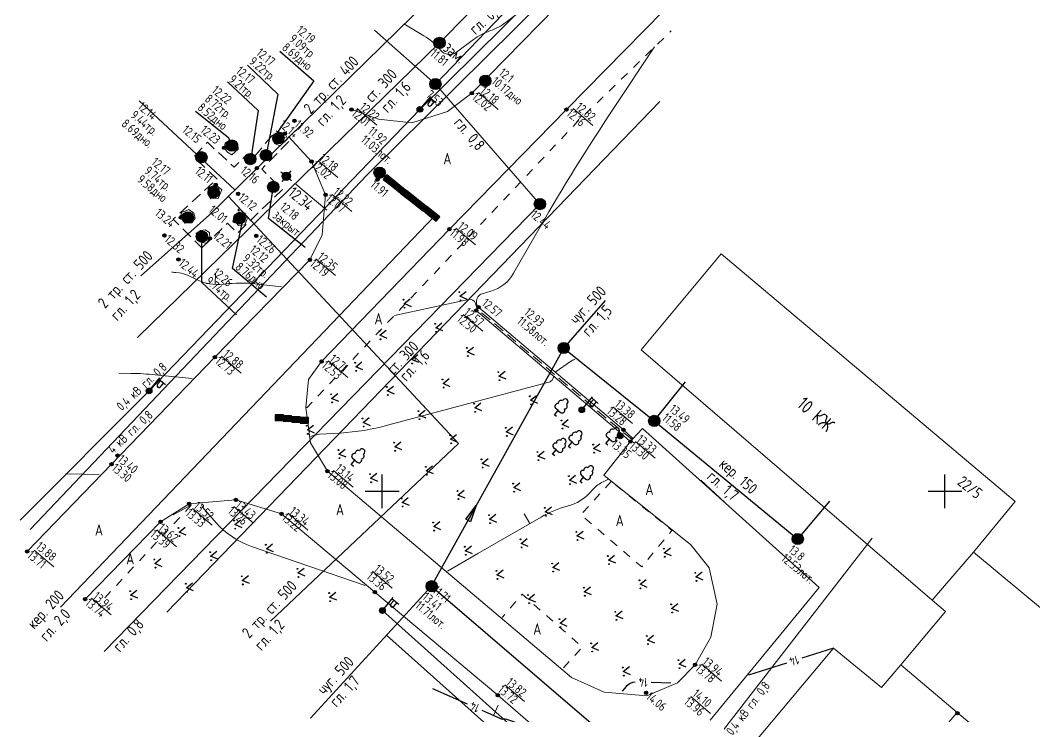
# Model space of a CAD drawing. Header units: metres. Extents: x -2 to 4153, y 0 to 2058.
# Drawn here: x 2609.9 to 2700, y 1936.2 to 1998.2 of the extents above; entities that cross this region are included whole.
import ezdxf
from ezdxf.enums import TextEntityAlignment as Align

# ---------------------------------------------------------------- set-up
doc = ezdxf.new("R2010")
doc.units = ezdxf.units.M
doc.linetypes.add('g5_01_5x1_5', pattern=[1.5, 0.75, -0.75])
doc.linetypes.add('g5_02x1', pattern=[1.5, 1, -0.5])
for name, color, linetype, transparency in [('01_Геодезические пункты', 7, 'Continuous', 0.65), ('02_Сетка', 7, 'Continuous', 0.65), ('03_Здания и строения', 7, 'Continuous', 0.65), ('06_Инженерно-технические сооружения', 7, 'Continuous', 0.65), ('07_Объекты электропередачи', 7, 'Continuous', 0.65), ('10_Границы покрытий и угодий', 7, 'Continuous', 0.65), ('11_Гидрография', 7, 'Continuous', 0.65), ('13_Растительность', 7, 'Continuous', 0.65), ('19_Горизонтали', 7, 'Continuous', 0.65), ('30_Канализация', 7, 'Continuous', 0.65), ('31_Водопровод', 7, 'Continuous', 0.65), ('32_Теплосеть', 7, 'Continuous', 0.65), ('35_Телефон', 7, 'Continuous', 0.65), ('37_Кабель низкого напряжения', 7, 'Continuous', 0.65), ('38_Кабели высокого напряжения', 7, 'Continuous', 0.65), ('44_Крышки колодцев', 7, 'Continuous', 0.65), ('61_Отметки высоты поверхности', 7, 'Continuous', 0.65)]:
    doc.layers.add(name, color=color, linetype=linetype, transparency=transparency)
doc.styles.add('LIKE11', font='GOST_0.TTF')
doc.styles.add('LIKE14', font='GOST_0.TTF')
doc.styles.add('LIKE17', font='GOST_0.TTF')
doc.styles.add('LIKE32', font='GOST_0.TTF')
doc.styles.add('LIKE36', font='GOST_0.TTF')
doc.styles.add('Line_GUGK', font='GOST_0.TTF')
doc.styles.add('pragmai.shx', font='GOST_0.TTF')
doc.linetypes.add('g5_119_1', pattern='A,4,-1,[31,GUGK_2005.shx,S=0.1,R=0,X=0,Y=0],0.35,[31,GUGK_2005.shx,S=0.08,R=0,X=0,Y=0],3.3,[31,GUGK_2005.shx,S=0.08,R=180,X=0,Y=0],0.35,[31,GUGK_2005.shx,S=0.1,R=180,X=0,Y=0],-1', length=10)
doc.linetypes.add('g5_119_3', pattern='A,4,-1,[31,GUGK_2005.shx,S=0.1,R=0,X=0,Y=0],4,[31,GUGK_2005.shx,S=0.1,R=180,X=0,Y=0],-1', length=10)
doc.linetypes.add('g5_122_k', pattern='A,1,-1,1.5,-0.4,["К",Line_GUGK,S=1,R=0,X=0,Y=-0.5],-1.5,1.5,-1,4,-1,4,-1,3', length=20.9)
doc.linetypes.add('g5_122_kl', pattern='A,1,-1,1.5,-0.4,["Кл",Line_GUGK,S=1,R=0,X=0,Y=-0.5],-2.4,1.5,-1,4,-1,4,-1,3', length=21.8)
doc.linetypes.add('g5_122_t', pattern='A,1,-1,1.5,-0.4,["Т",Line_GUGK,S=1,R=0,X=0,Y=-0.5],-1.5,1.5,-1,4,-1,4,-1,3', length=20.9)
doc.linetypes.add('g5_122_v', pattern='A,1,-1,1.5,-0.4,["В",Line_GUGK,S=1,R=0,X=0,Y=-0.5],-1.5,1.5,-1,4,-1,4,-1,3', length=20.9)
doc.linetypes.add('g5_133_t', pattern='A,2,[27,GUGK_2005.shx,S=0.4,R=0,X=0,Y=0],2,-1,2,[27,GUGK_2005.shx,S=0.4,R=0,X=0,Y=0],2,-1,2,[27,GUGK_2005.shx,S=0.4,R=0,X=0,Y=0],2,-0.1,["V",Line_GUGK,S=1,R=0,X=0,Y=-0.5],-1', length=15.1)
doc.linetypes.add('g5_386_1', pattern='A,0,-0.75,[39,GUGK_2005.shx,S=0.5,R=0,X=0.55,Y=0],-0.75', length=1.5)

# ---------------------------------------------------------------- blocks, each defined once
blk = doc.blocks.new('g5_416')
at = {"color": 0}
blk.add_lwpolyline([(0.362, 0.6), (0, 0), (-0.362, 0.6)], dxfattribs=at)
for centre in [(-0.362, 0), (0.362, 0)]:
    blk.add_circle(centre, 0.0375, dxfattribs=at)
blk = doc.blocks.new('g5_005_1')
h = blk.add_hatch(color=255)
edge = h.paths.add_edge_path()
edge.add_arc((0, 0), 0.338, 0, 360)
edge = h.paths.add_edge_path(flags=16)
edge.add_arc((0, 0), 0.1, 0, 360)
at = {"color": 0}
for p, q in [((-0.625, 0), (-0.375, 0)), ((0, 0.625), (0, 0.375)), ((0.375, 0), (0.625, 0)), ((0, -0.375), (0, -0.625))]:
    blk.add_line(p, q, dxfattribs=at)
for radius in [0.375, 0.0625]:
    blk.add_circle((0, 0), radius, dxfattribs=at)
blk = doc.blocks.new('g5_330')
blk.add_hatch(color=0).paths.add_polyline_path([(0.15, 0, 1), (-0.15, 0, 1)])
at = {"color": 0}
blk.add_circle((0, 0), 0.15, dxfattribs=at)
blk = doc.blocks.new('g5_110_1c')
h = blk.add_hatch(color=255)
edge = h.paths.add_edge_path()
edge.add_arc((0, 0), 0.212, 0, 360)
edge = h.paths.add_edge_path(flags=16)
edge.add_arc((0, 0), 0.0975, 0, 360)
h = blk.add_hatch(color=0)
edge = h.paths.add_edge_path()
edge.add_arc((0, 0), 0.06, 0, 360)
at = {"color": 0}
for p, q in [((0, 0.25), (0, 1.5)), ((0, 1.375), (0.75, 1.375))]:
    blk.add_line(p, q, dxfattribs=at)
blk.add_lwpolyline([(0.2, 1.375), (0.2, 0.932, 1.040016), (0.55, 0.932), (0.55, 1.375)], format="xyb", dxfattribs=at)
for radius in [0.25, 0.06]:
    blk.add_circle((0, 0), radius, dxfattribs=at)
blk = doc.blocks.new('g5_118')
h = blk.add_hatch(color=255)
edge = h.paths.add_edge_path()
edge.add_arc((0, 0), 0.463, 0, 360)
at = {"color": 0}
blk.add_circle((0, 0), 0.5, dxfattribs=at)
blk = doc.blocks.new('g5_117sv')
h = blk.add_hatch(color=255)
h.paths.add_polyline_path([(-0.038, 0.461, 0.390634), (-0.463, 0, 0.11106), (-0.418, -0.198), (-0.038, 0.022)])
h.paths.add_polyline_path([(0.037, 0.022), (0.418, -0.198, 0.11106), (0.463, 0, 0.390634), (0.037, 0.461)])
h.paths.add_polyline_path([(-0.38, -0.263, 0.524447), (0.38, -0.263), (0, -0.043)])
at = {"color": 0}
for points in [[(0, 0.5), (0, 0)], [(0, 0), (-0.433, -0.25)], [(0.433, -0.25), (0, 0)]]:
    blk.add_lwpolyline(points, dxfattribs=at)
blk.add_circle((0, 0), 0.5, dxfattribs=at)
blk = doc.blocks.new('g5_117kl')
h = blk.add_hatch(color=255)
h.paths.add_polyline_path([(0.418, 0.198, 0.633652), (-0.418, 0.198)])
h.paths.add_polyline_path([(-0.446, 0.122, 0.067116), (-0.463, 0, 0.067116), (-0.446, -0.122), (0.446, -0.122, 0.067116), (0.463, 0, 0.067116), (0.446, 0.122)])
h.paths.add_polyline_path([(-0.418, -0.198, 0.633652), (0.418, -0.198)])
at = {"color": 0}
for p, q in [((-0.474, 0.16), (0.474, 0.16)), ((-0.474, -0.16), (0.474, -0.16))]:
    blk.add_line(p, q, dxfattribs=at)
blk.add_circle((0, 0), 0.5, dxfattribs=at)
blk = doc.blocks.new('g5_128a')
h = blk.add_hatch(color=255)
h.paths.add_polyline_path([(-0.1625, 0.2125), (-0.3375, 0.2125), (-0.3375, -0.2125), (-0.1625, -0.2125)])
h.paths.add_polyline_path([(0.0875, 0.2125), (-0.0875, 0.2125), (-0.0875, -0.2125), (0.0875, -0.2125)])
h.paths.add_polyline_path([(0.3375, 0.2125), (0.1625, 0.2125), (0.1625, -0.2125), (0.3375, -0.2125)])
at = {"color": 0}
blk.add_lwpolyline([(-0.375, -0.25), (0.375, -0.25), (0.375, 0.25), (-0.375, 0.25)], close=True, dxfattribs=at)
for points in [[(-0.125, -0.25), (-0.125, 0.25)], [(0.125, -0.25), (0.125, 0.25)]]:
    blk.add_lwpolyline(points, dxfattribs=at)
blk = doc.blocks.new('g5_117t')
h = blk.add_hatch(color=255)
h.paths.add_polyline_path([(-0.038, -0.038), (-0.461, -0.038, 0.367426), (-0.038, -0.461)])
h.paths.add_polyline_path([(0.037, -0.461, 0.367426), (0.461, -0.038), (0.037, -0.038)])
h.paths.add_polyline_path([(0.461, 0.037, 0.921954), (-0.461, 0.037)])
at = {"color": 0}
for points in [[(-0.5, 0), (0.5, 0)], [(0, -0.5), (0, 0)]]:
    blk.add_lwpolyline(points, dxfattribs=at)
blk.add_circle((0, 0), 0.5, dxfattribs=at)
blk = doc.blocks.new('g5_117kb')
h = blk.add_hatch(color=255)
h.paths.add_polyline_path([(0.037, 0.037), (0.461, 0.037, 0.367426), (0.037, 0.461)])
h.paths.add_polyline_path([(-0.038, 0.461, 0.367426), (-0.461, 0.037), (-0.038, 0.037)])
h.paths.add_polyline_path([(-0.038, -0.038), (-0.461, -0.038, 0.367426), (-0.038, -0.461)])
h.paths.add_polyline_path([(0.037, -0.461, 0.367426), (0.461, -0.038), (0.037, -0.038)])
at = {"color": 0}
for points in [[(-0.5, 0), (0.5, 0)], [(0, 0.5), (0, -0.5)]]:
    blk.add_lwpolyline(points, dxfattribs=at)
blk.add_circle((0, 0), 0.5, dxfattribs=at)
blk = doc.blocks.new('g5_122_3')
blk.add_hatch(color=0).paths.add_polyline_path([(0, -0.25), (0, 0.25), (1.5, 0)])
at = {"color": 0}
blk.add_lwpolyline([(0, -0.25), (0, 0.25), (1.5, 0), (0, -0.25)], dxfattribs=at)
blk = doc.blocks.new('g5_367_1')
at = {"color": 0}
for points in [[(0, 0.497), (-0.257, 0.497)], [(0, 0.497), (0.257, 0.497)], [(0, 0), (0, 0.497)], [(0.25, 0), (0, 0)]]:
    blk.add_lwpolyline(points, dxfattribs=at)
for centre, start, end in [((-0.257, 0.747), 115.63459, 270), ((-0.197, 1.158), 97.94065, 227.81966), ((0, 1.5), 90, 202.24196), ((0, 1.5), 337.75804, 90), ((0.197, 1.158), 312.18034, 82.05935), ((0.257, 0.747), 270, 64.36541)]:
    blk.add_arc(centre, 0.25, start, end, dxfattribs=at)
blk = doc.blocks.new('g5_106_1a')
h = blk.add_hatch(color=255)
edge = h.paths.add_edge_path()
edge.add_arc((0, 0), 0.212, 0, 360)
at = {"color": 0}
blk.add_circle((0, 0), 0.25, dxfattribs=at)
blk = doc.blocks.new('g_scratch')
at = {"color": 0, "linetype": 'ByBlock', "lineweight": 15}
blk.add_line((0, 0), (1, 0), dxfattribs=at)
blk = doc.blocks.new('g5_012')
at = {"color": 92}
for points in [[(0, -1.5), (0, 1.5)], [(-1.5, 0), (1.5, 0)]]:
    blk.add_lwpolyline(points, dxfattribs=at)

msp = doc.modelspace()

# ---------------------------------------------------------------- linework, layer by layer
at = {"flags": 128}
for points in [[(2632.935, 1995.413), (2635.959, 1992.777), (2632.574, 1987.996)], [(2630.073, 1994.165), (2632.769, 1991.571), (2631.793, 1986.645)], [(2628.272, 1992.672), (2631.003, 1990.137), (2630.403, 1986.211)], [(2625.441, 1990.07), (2628.369, 1987.737), (2628.499, 1987.357)], [(2635.187, 1977.933), (2631.939, 1980.524), (2632.273, 1982.842)], [(2631.736, 1973.53), (2628.719, 1976.07), (2629.6, 1980.103)], [(2629.092, 1971.954), (2626.003, 1974.83), (2626.009, 1978.423)]]:
    msp.add_lwpolyline(points, dxfattribs=at)
at = {"layer": '01_Геодезические пункты', "color": 7, "lineweight": 20, "flags": 128}
msp.add_lwpolyline([(2637.112, 1981.281), (2634.341, 1983.587)], dxfattribs=at)
at = {"layer": '03_Здания и строения', "color": 7, "linetype": 'Continuous', "lineweight": 20, "flags": 128}
for points in [[(2690.895, 1946.568), (2665.039, 1968.843), (2672.146, 1977.392), (2698.263, 1955.351), (2694.565, 1950.849)], [(2688.129, 1940.842), (2692.093, 1945.573), (2690.895, 1946.568), (2694.565, 1950.849), (2741.548, 1911.77), (2733.844, 1902.679), (2733.777, 1902.727), (2693.129, 1936.588), (2688.129, 1940.842)], [(2671.173, 1929.234), (2671.261, 1929.329), (2682.124, 1942.303), (2686.386, 1938.807), (2688.129, 1940.842), (2693.129, 1936.588), (2680.167, 1921.616), (2680.123, 1921.567), (2671.173, 1929.234)]]:
    msp.add_lwpolyline(points, dxfattribs=at)
at = {"layer": '06_Инженерно-технические сооружения', "color": 7, "linetype": 'Continuous', "lineweight": 20, "flags": 128}
for points in [[(2632.97, 1986.978), (2632.461, 1987.183), (2632.333, 1987.764), (2632.815, 1988.227), (2633.381, 1988.075), (2633.607, 1987.616), (2632.97, 1986.978)], [(2628.682, 1986.198), (2629.221, 1986.703), (2629.2, 1987.144), (2628.897, 1987.455), (2628.473, 1987.497), (2628.08, 1987.227), (2627.988, 1986.811), (2628.282, 1986.422), (2628.682, 1986.198)], [(2627.242, 1983.52), (2627.765, 1983.082), (2627.462, 1982.307), (2626.799, 1982.275), (2626.523, 1982.732), (2626.603, 1983.276), (2627.242, 1983.52)], [(2625.406, 1980.549), (2625.278, 1980.99), (2624.837, 1981.334), (2624.193, 1981.053), (2624.141, 1980.629), (2624.479, 1980.102), (2625.127, 1980.134), (2625.406, 1980.549)], [(2629.216, 1981.084), (2629.865, 1980.992), (2630.04, 1980.488), (2629.822, 1979.961), (2629.246, 1979.916), (2628.923, 1980.299), (2629.216, 1981.084)], [(2625.511, 1979.207), (2625.87, 1979.471), (2626.31, 1979.519), (2626.674, 1979.28), (2626.714, 1978.755), (2626.411, 1978.331), (2625.987, 1978.39), (2625.581, 1978.668), (2625.511, 1979.207)], [(2664.092, 1960.687), (2664.031, 1960.717), (2663.249, 1961.439), (2650.383, 1972.339), (2650.466, 1972.48), (2650.586, 1972.633), (2663.467, 1961.736), (2664.277, 1960.985)]]:
    msp.add_lwpolyline(points, dxfattribs=at)
at = {"layer": '10_Границы покрытий и угодий', "color": 7, "linetype": 'Continuous', "lineweight": 20, "flags": 128}
for points in [[(2666.457, 2008.51), (2649.996, 1991.667), (2647.846, 1990.051), (2644.651, 1989.032), (2641.694, 1989.372), (2639.3, 1990.218)], [(2664.247, 1960.874), (2664.092, 1960.687), (2661.709, 1957.709), (2669.467, 1951.496), (2671.09, 1949.449), (2671.804, 1946.237), (2671.243, 1943.28), (2669.832, 1940.842), (2668.26, 1939.221), (2665.535, 1938.068), (2661.768, 1938.405), (2658.838, 1939.717), (2637.159, 1958.05), (2635.662, 1960.568), (2635.251, 1963.72), (2635.494, 1966.201), (2636.644, 1967.807), (2648.004, 1979.58), (2658.403, 1990.218), (2668.781, 2000.808)], [(2633.706, 1987.827), (2635.749, 1985.595), (2637.001, 1982.633), (2636.707, 1979.063), (2635.605, 1976.851), (2627.167, 1968.183), (2617.986, 1958.669), (2610.484, 1950.916)], [(2671.179, 1935.908), (2680.865, 1947.697), (2665.156, 1961.838), (2664.247, 1960.874)], [(2615.629, 1946.681), (2622.336, 1953.551), (2624.867, 1955.161), (2629.035, 1955.503), (2633.091, 1954.253), (2641.385, 1947.302), (2652.3, 1938.129), (2655.447, 1935.413), (2656.771, 1932.697), (2656.062, 1927.766), (2655.083, 1925.444)]]:
    msp.add_lwpolyline(points, dxfattribs=at)
at = {"layer": '10_Границы покрытий и угодий', "color": 7, "linetype": 'g5_01_5x1_5', "lineweight": 20, "flags": 128}
for points in [[(2635.251, 1963.72), (2635.357, 1963.721), (2649.282, 1978.412), (2659.364, 1989.116), (2667.708, 1997.211)], [(2662.378, 1957.137), (2659.672, 1954.18), (2665.097, 1949.543), (2667.774, 1952.789), (2662.378, 1957.137)], [(2625.058, 1955.024), (2617.129, 1946.528)], [(2658.141, 1940.563), (2659.826, 1942.402), (2654.462, 1947.112), (2652.699, 1945.039)]]:
    msp.add_lwpolyline(points, dxfattribs=at)
at = {"layer": '11_Гидрография', "color": 92, "linetype": 'g5_02x1', "lineweight": 20, "flags": 128}
msp.add_lwpolyline([(2664.247, 1960.874), (2663.284, 1961.635), (2650.466, 1972.48)], dxfattribs=at)
at = {"layer": '13_Растительность', "color": 92, "linetype": 'g5_386_1', "lineweight": 20, "flags": 128}
msp.add_lwpolyline([(2642.426, 1943.458), (2654.688, 1932.492)], dxfattribs=at)
at = {"layer": '19_Горизонтали', "color": 32, "linetype": 'Continuous', "lineweight": 20, "flags": 128}
for points, elevation in [([(2664.508, 2006.697), (2653.047, 1997.986, -0.080155), (2651.596, 1997.212), (2651.596, 1997.212, 0.077949), (2650.141, 1996.444), (2648.635, 1995.32, -0.404312), (2647.215, 1995.502), (2647.215, 1995.502, 0.08998), (2645.738, 1996.787), (2643.953, 1997.85)], 12.5), ([(2650.467, 1972.482), (2650.409, 1973.076, -0.360394), (2650.925, 1973.839), (2651.685, 1974.061, 0.194028), (2653.71, 1975.657), (2656.072, 1979.783, -0.017063), (2662.532, 1990.227), (2666.24, 1995.786)], 12.5), ([(2633.067, 1974.452), (2630.746, 1974.706, 0.055758), (2628.019, 1974.699), (2627.913, 1974.687, -0.142811), (2625.517, 1975.099), (2624.743, 1975.476, 0.087945), (2623.976, 1975.695), (2623.695, 1975.724, 0.021147), (2623.45, 1975.739), (2623.327, 1975.741)], 12.5), ([(2650.464, 1972.478), (2650.323, 1972.96, 0.393939), (2649.691, 1973.336), (2643.111, 1971.902)], 12.5), ([(2657.406, 1966.863), (2658.859, 1967.863, -0.038824), (2659.044, 1967.97), (2659.141, 1968.017)], 13), ([(2625.133, 1966.287), (2621.858, 1966.625, 0.021165), (2619.698, 1966.756), (2618.616, 1966.775)], 13), ([(2635.674, 1961.135), (2635.93, 1961.226, -0.069867), (2636.457, 1961.334), (2638.314, 1961.449, 0.049825), (2642.502, 1962.132), (2656.847, 1965.967, 0.227046), (2657.189, 1966.26), (2657.289, 1966.487)], 13), ([(2647.842, 1949.169), (2648.742, 1949.689, 0), (2650.541, 1950.729), (2656.157, 1953.977, -0.063622), (2658.466, 1954.946), (2658.638, 1954.994, 0.138652), (2660.422, 1956.077), (2660.794, 1956.477, -0.096182), (2661.65, 1957.1), (2662.139, 1957.329)], 13.5), ([(2640.518, 1947.874), (2630.408, 1951.367, -0.129949), (2627.29, 1953.46), (2626.07, 1954.846, -0.166708), (2626.001, 1955.014), (2625.996, 1955.11)], 13.5)]:
    msp.add_lwpolyline(points, format="xyb", dxfattribs=dict(at, elevation=elevation))
at = {"layer": '19_Горизонтали', "color": 32, "linetype": 'Continuous', "lineweight": 30, "flags": 128}
for points, elevation in [([(2629.375, 1981.173), (2629.278, 1981.219, -0.52728), (2629.259, 1981.339), (2629.279, 1981.359, -0.504859), (2629.439, 1981.331), (2629.533, 1981.141)], 12), ([(2664.507, 1939.303, 0.187971), (2663.72, 1938.909), (2663.339, 1938.489)], 14), ([(2650.887, 1936.785), (2652.547, 1936.051, 0.143316), (2652.814, 1936.016), (2652.814, 1936.016, -0.120632), (2653.086, 1935.992), (2655.332, 1935.23, 0.012356), (2655.386, 1935.213), (2655.414, 1935.205)], 14)]:
    msp.add_lwpolyline(points, format="xyb", dxfattribs=dict(at, elevation=elevation))
at = {"layer": '19_Горизонтали', "color": 32, "linetype": 'Continuous', "lineweight": 20, "elevation": 13.5, "flags": 128}
for points in [[(2616.877, 1957.756), (2613.905, 1957.81)], [(2672.878, 1954.886), (2670.335, 1957.262)], [(2623.463, 1954.184), (2625.036, 1955.04)]]:
    msp.add_lwpolyline(points, dxfattribs=at)
at = {"layer": '19_Горизонтали', "color": 32, "linetype": 'Continuous', "lineweight": 30, "elevation": 14, "flags": 128}
for points in [[(2682.124, 1942.303), (2679.316, 1941.412)], [(2677.958, 1940.98), (2674.57, 1939.904)], [(2667.67, 1939.188), (2665.931, 1939.257)], [(2646.496, 1938.726), (2649.583, 1937.361)]]:
    msp.add_lwpolyline(points, dxfattribs=at)
at = {"layer": '30_Канализация', "color": 32, "linetype": 'g5_122_kl', "lineweight": 30, "flags": 128}
msp.add_lwpolyline([(2613.444, 1945.96), (2646.691, 1980.723)], dxfattribs=at)
at = {"layer": '30_Канализация', "color": 32, "linetype": 'g5_122_k', "lineweight": 30, "flags": 128}
for points in [[(2646.424, 1947.819), (2658.157, 1969.006), (2661.879, 1973.223)], [(2658.157, 1969.006), (2666.202, 1962.527), (2668.99, 1965.995)], [(2666.202, 1962.527), (2678.954, 1952.02), (2681.811, 1955.388)], [(2635.657, 1936.076), (2646.424, 1947.819), (2681.025, 1918.091)]]:
    msp.add_lwpolyline(points, dxfattribs=at)
at = {"layer": '31_Водопровод', "color": 4, "linetype": 'g5_122_v', "lineweight": 30, "flags": 128}
for points in [[(2620.276, 1969.936), (2647.12, 1996.148), (2659.888, 2009.108)], [(2622.904, 1945.526), (2666.709, 1990.929)]]:
    msp.add_lwpolyline(points, dxfattribs=at)
at = {"layer": '32_Теплосеть', "color": 5, "linetype": 'g5_122_t', "lineweight": 30, "flags": 128}
for points in [[(2620.589, 1975.421), (2626.655, 1980.833), (2651.731, 2005.432)], [(2620.441, 1990.977), (2628.937, 1983.072)], [(2628.351, 1982.498), (2648.803, 1960.504)], [(2632.103, 1944.728), (2648.803, 1960.504)]]:
    msp.add_lwpolyline(points, dxfattribs=at)
at = {"layer": '32_Теплосеть', "color": 7, "linetype": 'g5_02x1', "lineweight": 20, "flags": 128}
msp.add_lwpolyline([(2626.003, 1977.912), (2628.29, 1980.102), (2629.156, 1979.22), (2633.159, 1983.108), (2631.329, 1984.922), (2633.756, 1987.415), (2632.598, 1988.325), (2630.466, 1985.779), (2629.989, 1986.229), (2628.888, 1985.085), (2626.495, 1987.302), (2625.277, 1985.992), (2627.365, 1984.029), (2623.45, 1980.463), (2626.003, 1977.912)], dxfattribs=at)
at = {"layer": '35_Телефон', "color": 6, "linetype": 'g5_133_t', "lineweight": 20, "flags": 128}
for points in [[(2641.349, 1997.279), (2646.755, 1992.485), (2661, 2007.312)], [(2646.755, 1992.485), (2656.046, 1981.811), (2617.316, 1942.014)]]:
    msp.add_lwpolyline(points, dxfattribs=at)
at = {"layer": '37_Кабель низкого напряжения', "color": 1, "linetype": 'g5_119_3', "lineweight": 20, "flags": 128}
for points in [[(2609.87, 1953.699), (2621.316, 1965.194), (2645.381, 1990.231), (2665.232, 2009.861), (2666.898, 2011.352)], [(2664.781, 1925.265), (2685.574, 1952.097)], [(2655.718, 1915.131), (2664.781, 1925.265), (2642.049, 1945.657)]]:
    msp.add_lwpolyline(points, dxfattribs=at)
at = {"layer": '38_Кабели высокого напряжения', "color": 1, "linetype": 'g5_119_1', "lineweight": 20, "flags": 128}
msp.add_lwpolyline([(2610.758, 1952.876), (2640.692, 1984.423), (2667.104, 2010.595)], dxfattribs=at)
at = {"layer": '61_Отметки высоты поверхности', "color": 7, "linetype": 'Continuous', "lineweight": 5, "flags": 128}
for points in [[(2650.59, 1991.718), (2652.339, 1990.223)], [(2639.802, 1990.317), (2641.551, 1988.821)], [(2659, 1990.308), (2660.749, 1988.812)], [(2636.352, 1985.664), (2638.101, 1984.169)], [(2637.594, 1982.653), (2639.343, 1981.158)], [(2648.576, 1979.675), (2650.325, 1978.18)], [(2636.127, 1976.947), (2637.877, 1975.451)], [(2649.213, 1971.989), (2650.963, 1970.493)], [(2627.762, 1968.271), (2629.511, 1966.775)], [(2637.219, 1967.88), (2638.968, 1966.385)], [(2662.513, 1963.782), (2664.263, 1962.286)], [(2664.538, 1960.703), (2666.288, 1959.207)], [(2637.71, 1958.128), (2639.459, 1956.633)], [(2625.165, 1954.738), (2626.914, 1953.243)], [(2628.842, 1954.918), (2630.591, 1953.423)], [(2633.666, 1954.317), (2635.415, 1952.822)], [(2621.992, 1952.825), (2623.741, 1951.33)], [(2611.096, 1951.036), (2612.846, 1949.541)], [(2641.161, 1949.152), (2642.91, 1947.656)], [(2616.186, 1946.772), (2617.935, 1945.277)], [(2670.442, 1940.887), (2672.192, 1939.391)], [(2652.912, 1939.051), (2654.661, 1937.556)], [(2669.443, 1938.013), (2671.192, 1936.517)]]:
    msp.add_lwpolyline(points, dxfattribs=at)

# ---------------------------------------------------------------- block references
at = {"layer": '01_Геодезические пункты', "color": 7, "linetype": 'Continuous', "lineweight": 20, "rotation": 320.2248951599636}
msp.add_blockref('g5_005_1', (2633.504, 1984.284, 12.336), dxfattribs=at)
at = {"layer": '02_Сетка', "color": 92, "linetype": 'Continuous', "lineweight": 15, "ltscale": 0.5}
for p in [(2642.029, 1956.265), (2692.029, 1956.265)]:
    msp.add_blockref('g5_012', p, dxfattribs=at)
at = {"layer": '06_Инженерно-технические сооружения', "color": 7, "linetype": 'Continuous', "lineweight": 20}
for p, rotation in [((2642.57, 1983.967, 11.801), 140.8830193255742), ((2643.157, 1983.5, 11.819), 140.8830194444444), ((2643.735, 1983.038, 11.819), 140.8830194444444), ((2644.325, 1982.573, 11.828), 140.8830194444444), ((2644.913, 1982.108, 11.834), 140.8830194444444), ((2645.505, 1981.647, 11.85), 140.8830194444444), ((2646.107, 1981.185, 11.85), 140.8830194444444), ((2646.691, 1980.723, 11.877), 140.8830194444444), ((2632.889, 1962.802, 12.734), 359.8042499549933), ((2633.595, 1962.738, 12.771), 359.80425), ((2634.364, 1962.648, 12.771), 359.80425), ((2635.109, 1962.58, 12.791), 359.80425)]:
    msp.add_blockref('g5_128a', p, dxfattribs=dict(at, rotation=rotation))
at = {"layer": '07_Объекты электропередачи', "color": 7, "linetype": 'Continuous', "lineweight": 20}
for name, p, rotation in [('g5_110_1c', (2645.381, 1990.231, 12.312), 320.1837874390728), ('g5_110_1c', (2621.316, 1965.194), 320.2248951599636), ('g5_110_1c', (2659.77, 1963.509, 13.172), 320.1837874390728), ('g5_106_1a', (2663.181, 1961.195, 13.349), 320.1837874390728), ('g5_110_1c', (2642.049, 1945.657, 13.513), 320.1837874390728)]:
    msp.add_blockref(name, p, dxfattribs=dict(at, rotation=rotation))
at = {"layer": '13_Растительность', "color": 92, "linetype": 'Continuous', "lineweight": 20, "ltscale": 0.5, "rotation": 277.5631784342272}
for p in [(2643.976, 1972.952), (2648.932, 1973.61), (2641.827, 1970.145), (2646.783, 1970.803), (2649.59, 1968.654), (2639.677, 1967.338), (2644.634, 1967.996), (2652.398, 1966.505), (2647.441, 1965.847), (2642.485, 1965.188), (2637.528, 1964.53), (2655.205, 1964.355), (2645.292, 1963.039), (2650.249, 1963.697), (2640.336, 1962.381), (2658.012, 1962.206), (2635.379, 1961.723), (2653.056, 1961.548), (2643.143, 1960.232), (2648.099, 1960.89), (2638.186, 1959.574), (2655.863, 1959.399), (2660.82, 1960.057), (2650.907, 1958.741), (2640.994, 1957.425), (2645.95, 1958.083), (2653.714, 1956.592), (2658.67, 1957.25), (2648.757, 1955.934), (2643.801, 1955.275), (2656.521, 1954.442), (2628.931, 1953.301), (2646.608, 1953.126), (2651.565, 1953.784), (2623.975, 1952.643), (2659.329, 1952.293), (2631.739, 1951.152), (2654.372, 1951.635), (2626.782, 1950.494), (2649.416, 1950.977), (2667.092, 1950.802), (2621.826, 1949.836), (2657.179, 1949.486), (2662.136, 1950.144), (2634.546, 1949.003), (2652.223, 1948.828), (2669.9, 1948.653), (2624.633, 1947.687), (2629.59, 1948.345), (2664.943, 1947.995), (2619.677, 1947.028), (2637.353, 1946.854), (2655.03, 1946.679), (2659.987, 1947.337), (2667.75, 1945.846), (2662.794, 1945.188), (2657.837, 1944.529), (2665.601, 1943.038), (2660.645, 1942.38), (2668.409, 1940.889), (2663.452, 1940.231)]:
    msp.add_blockref('g5_416', p, dxfattribs=at)
at = {"layer": '13_Растительность', "color": 92, "linetype": 'Continuous', "lineweight": 20, "rotation": 320.2248951599636}
for p in [(2657.338, 1963.078), (2658.58, 1960.252), (2661.898, 1960.523), (2657.167, 1959.567), (2639.281, 1958.638), (2659.607, 1957.137, 13.507)]:
    msp.add_blockref('g5_367_1', p, dxfattribs=at)
at = {"layer": '19_Горизонтали', "color": 32, "linetype": 'Continuous', "lineweight": -3}
for p, rotation in [((2627.196, 1974.666, 12.5), 88.38764072824827), ((2655.15, 1953.395, 13.5), 120.0422275687532), ((2651.915, 1936.331, 14), 66.14704897925853)]:
    msp.add_blockref('g_scratch', p, dxfattribs=dict(at, rotation=rotation))
at = {"layer": '30_Канализация', "color": 7, "linetype": 'Continuous', "lineweight": 20, "rotation": 61.0233279318601}
msp.add_blockref('g5_122_3', (2649.667, 1953.675), dxfattribs=at)
at = {"layer": '44_Крышки колодцев', "color": 7, "linetype": 'Continuous', "lineweight": 20}
for name, p, rotation in [('g5_118', (2647.12, 1996.148, 11.81), 320.2248951599636), ('g5_117sv', (2646.755, 1992.485, 7.533), 320.2248951599636), ('g5_117kb', (2651.181, 1992.769, 12.099), 320.1837874390728), ('g5_117kb', (2628.667, 1987.011, 12.223), 320.1837874390728), ('g5_117t', (2632.801, 1987.667, 12.193), 320.1837874390728), ('g5_117t', (2631.695, 1986.154, 12.167), 320.1837874390728), ('g5_117t', (2625.964, 1985.978, 12.15), 320.2248951599636), ('g5_117t', (2630.305, 1985.807, 12.168), 320.1837874390728), ('g5_117kl', (2641.797, 1984.59, 11.918), 320.1837874390728), ('g5_117t', (2632.344, 1983.337, 12.185), 320.1837874390728), ('g5_117t', (2627.052, 1982.868, 12.142), 320.1837874390728), ('g5_117sv', (2656.046, 1981.811, 12.438), 320.2248951599636), ('g5_117t', (2624.75, 1980.627, 12.173), 320.1837874390728), ('g5_117t', (2629.35, 1980.536, 12.125), 320.1837874390728), ('g5_117t', (2626.009, 1978.923, 12.257), 320.1837874390728), ('g5_117kb', (2658.157, 1969.006, 12.933), 320.1837874390728), ('g5_117kb', (2666.202, 1962.527, 13.49), 320.2248951599636), ('g5_117kb', (2678.954, 1952.02, 13.8), 320.2248951599636), ('g5_117kb', (2646.424, 1947.819, 13.411), 320.1837874390728)]:
    msp.add_blockref(name, p, dxfattribs=dict(at, rotation=rotation))
at = {"layer": '61_Отметки высоты поверхности', "color": 7, "linetype": 'Continuous', "lineweight": 20, "rotation": 320.1837874390728}
for p in [(2649.996, 1991.667, 12.018), (2639.3, 1990.218, 12.014), (2658.403, 1990.218, 12.163), (2634.229, 1989.215, 11.924), (2633.381, 1988.075, 12.14), (2627.988, 1986.811, 12.234), (2630.9, 1985.011, 12.156), (2635.749, 1985.595, 12.017), (2641.623, 1984.003, 11.906), (2627.242, 1983.52, 12.106), (2629.222, 1982.721, 12.122), (2637.001, 1982.633, 12.068), (2624.141, 1980.629, 12.243), (2628.923, 1980.299, 12.01), (2648.004, 1979.58, 11.982), (2622.678, 1979.016, 12.323), (2626.714, 1978.755, 12.207), (2630.841, 1978.986, 12.26), (2623.93, 1976.889, 12.436), (2635.605, 1976.851, 12.187), (2650.383, 1972.339, 12.57), (2650.586, 1972.633, 12.569), (2627.167, 1968.183, 12.726), (2636.644, 1967.807, 12.533), (2663.467, 1961.736, 13.383), (2664.092, 1960.687, 13.332), (2617.986, 1958.669, 13.303), (2618.519, 1959.446, 13.405), (2637.159, 1958.05, 13.078), (2624.867, 1955.161, 13.331), (2629.035, 1955.503, 13.259), (2633.091, 1954.253, 13.221), (2622.336, 1953.551, 13.392), (2610.484, 1950.916, 13.713), (2646.516, 1947.792, 11.711), (2641.385, 1947.302, 13.358), (2615.629, 1946.681, 13.742), (2669.832, 1940.842, 13.779), (2652.3, 1938.129, 13.717), (2665.478, 1938.339, 14.056), (2693.144, 1936.523)]:
    msp.add_blockref('g5_330', p, dxfattribs=at)

# ---------------------------------------------------------------- texts
at = {"color": 7, "linetype": 'Continuous', "lineweight": 15, "ltscale": 0.5, "style": 'LIKE11'}
for s, height, rotation, p in [('12.19', 0.8, 320.18378, (2634.332, 1997.141)), ('9.09тр', 0.8, 320.18378, (2633.692, 1996.373)), ('8.69дно', 0.8, 320.18378, (2633.052, 1995.605)), ('зам.', 1, 320.2249, (2647.359, 1995.52)), ('9.22тр.', 0.8, 320.18378, (2630.129, 1994.367)), ('12.17', 0.8, 320.18378, (2630.77, 1995.136)), ('11.81', 0.8, 320.2249, (2646.224, 1995.072)), ('12.17', 0.8, 320.18378, (2628.966, 1993.525)), ('9.21тр.', 0.8, 320.18378, (2628.326, 1992.757)), ('10.17дно', 0.8, 320.18378, (2651.683, 1992.592)), ('12.1', 0.8, 320.18378, (2652.323, 1993.36)), ('12.22', 0.8, 320.18378, (2626.825, 1991.8)), ('8.72тр.', 0.8, 320.18378, (2626.185, 1991.032)), ('7.53', 0.8, 320.2249, (2645.859, 1991.409)), ('12.14', 0.8, 320.18378, (2620.238, 1990.357)), ('8.52дно', 0.8, 320.18378, (2625.545, 1990.264)), ('9.44тр.', 0.8, 320.18378, (2619.598, 1989.589)), ('8.69дно.', 0.8, 320.18378, (2618.786, 1988.825)), ('12.15', 0.8, 320.2249, (2624.191, 1988.278)), ('11.92', 0.8, 320.18378, (2640.69, 1988.171)), ('11.03лот.', 0.8, 320.18378, (2640.049, 1987.403)), ('12.17', 0.8, 320.18378, (2621.458, 1985.403)), ('9.74тр.', 0.8, 320.18378, (2620.817, 1984.635)), ('9.58дно', 0.8, 320.18378, (2620.177, 1983.867)), ('12.18', 0.8, 320.18378, (2632.866, 1981.437)), ('закрыт', 0.8, 320.18378, (2632.226, 1980.669)), ('12.44', 0.8, 320.2249, (2655.151, 1980.735)), ('12.12', 0.8, 320.18378, (2630.181, 1977.626)), ('9.32тр.', 0.8, 320.18378, (2629.541, 1976.858)), ('12.26', 0.8, 320.18378, (2626.897, 1975.588)), ('8.76дно', 0.8, 320.18378, (2628.9, 1976.09)), ('9.74тр.', 0.8, 320.18378, (2626.257, 1974.82)), ('12.93', 0.8, 320.18378, (2654.569, 1972.042)), ('11.58лот.', 0.8, 320.18378, (2653.929, 1971.274)), ('13.49', 0.8, 320.2249, (2667.472, 1963.448)), ('11.58', 0.8, 320.2249, (2666.832, 1962.679)), ('12.53лот.', 0.8, 320.2249, (2677.419, 1950.176)), ('13.8', 0.8, 320.2249, (2678.059, 1950.944)), ('13.41', 0.8, 320.18378, (2645.527, 1946.743)), ('11.71лот.', 0.8, 320.18378, (2644.887, 1945.975))]:
    msp.add_text(s, height=height, rotation=rotation, dxfattribs=at).set_placement(p)
at = {"layer": '01_Геодезические пункты', "color": 7, "linetype": 'Continuous', "lineweight": 20, "ltscale": 0.5, "style": 'LIKE36'}
msp.add_text('12.34', height=1, rotation=320.2249, dxfattribs=at).set_placement((2633.584, 1982.656))
at = {"layer": '03_Здания и строения', "color": 7, "linetype": 'Continuous', "lineweight": 15}
for s, height, rotation, style, p in [('10 КЖ', 1.2, 318.54237, 'LIKE14', (2678.803, 1963.865)), ('22/5', 1, 321.95485, 'LIKE36', (2693.057, 1956.925))]:
    msp.add_text(s, height=height, rotation=rotation, dxfattribs=dict(at, style=style)).set_placement(p)
at = {"layer": '10_Границы покрытий и угодий', "color": 7, "linetype": 'Continuous', "lineweight": 15, "style": 'LIKE11'}
for p in [(2647.456, 1985.346), (2641.339, 1971.113), (2665.41, 1955.939), (2637.916, 1954.134), (2662.774, 1953.168), (2616.5, 1952.327), (2619.277, 1949.765), (2655.447, 1943.52)]:
    msp.add_text('А', height=1, dxfattribs=at).set_placement(p)
at = {"layer": '19_Горизонтали', "color": 32, "linetype": 'Continuous', "lineweight": 15, "style": 'pragmai.shx'}
for rotation, p in [(197.61812, (2678.637, 1941.196, 14)), (177.72831, (2665.219, 1939.285, 14)), (156.14681, (2650.235, 1937.073, 14))]:
    msp.add_text('14', height=0.8, rotation=rotation, dxfattribs=at).set_placement(p, align=Align.MIDDLE_CENTER)
at = {"layer": '30_Канализация', "color": 12, "linetype": 'Continuous', "lineweight": 15, "style": 'LIKE32'}
for s, rotation, p in [('чуг. 500', 46.90625, (2659.301, 1971.046)), ('гл. 1,5', 46.90625, (2660.39, 1969.946)), ('кер. 150', 318.21977, (2671.881, 1958.548)), ('гл. 1,7', 318.21977, (2670.806, 1957.435)), ('чуг. 500', 46.90625, (2636.878, 1938.101)), ('гл. 1,7', 46.90625, (2637.966, 1937.001))]:
    msp.add_text(s, height=1, rotation=rotation, dxfattribs=at).set_placement(p)
at = {"layer": '30_Канализация', "color": 42, "linetype": 'Continuous', "lineweight": 15, "style": 'LIKE32'}
for s, p in [('кер. 200', (2611.107, 1943.931)), ('гл. 2,0', (2612.206, 1942.842))]:
    msp.add_text(s, height=1, rotation=47.46597, dxfattribs=at).set_placement(p)
at = {"layer": '31_Водопровод', "color": 94, "linetype": 'Continuous', "lineweight": 15, "style": 'LIKE32'}
for s, p in [('ст. 300', (2641.126, 1990.787)), ('гл. 1,6', (2642.516, 1989.856)), ('ст. 300', (2643.04, 1966.579)), ('гл. 1,6', (2644.179, 1965.969))]:
    msp.add_text(s, height=1, rotation=46.90625, dxfattribs=at).set_placement(p)
at = {"layer": '32_Теплосеть', "color": 5, "linetype": 'Continuous', "lineweight": 15, "style": 'LIKE32'}
for s, p in [('2 тр. ст. 400', (2635.679, 1989.754)), ('гл. 1,2', (2636.767, 1988.655)), ('2 тр. ст. 500', (2617.397, 1972.463)), ('гл. 1,2', (2618.486, 1971.363)), ('2 тр. ст. 500', (2630.203, 1943.122)), ('гл. 1,2', (2631.292, 1942.022))]:
    msp.add_text(s, height=1, rotation=46.90625, dxfattribs=at).set_placement(p)
at = {"layer": '35_Телефон', "color": 6, "linetype": 'Continuous', "lineweight": 15, "style": 'LIKE32'}
for rotation, p in [(41.72377, (2650.311, 1996.818)), (310.10092, (2648.334, 1989.01)), (48.20895, (2618.716, 1941.894))]:
    msp.add_text('гл. 0,8', height=1, rotation=rotation, dxfattribs=at).set_placement(p)
at = {"layer": '37_Кабель низкого напряжения', "color": 1, "linetype": 'Continuous', "lineweight": 15, "style": 'LIKE32'}
for rotation, p in [(43.05192, (2618.881, 1963.379)), (52.7486, (2673.154, 1934.494))]:
    msp.add_text('0,4 кВ гл. 0,8', height=0.8, rotation=rotation, dxfattribs=at).set_placement(p)
at = {"layer": '38_Кабели высокого напряжения', "color": 1, "linetype": 'Continuous', "lineweight": 15, "style": 'LIKE32'}
msp.add_text('4 кВ гл. 0,8', height=0.8, rotation=43.05192, dxfattribs=at).set_placement((2618.112, 1959.566))
at = {"layer": '61_Отметки высоты поверхности', "color": 7, "linetype": 'Continuous', "lineweight": 15, "ltscale": 0.5, "style": 'LIKE17'}
for s, p in [('12.18', (2650.649, 1991.755)), ('12.02', (2649.932, 1991.2)), ('12.22', (2639.96, 1990.316)), ('12.32', (2659.155, 1990.31)), ('12.01', (2639.236, 1989.75)), ('12.16', (2658.339, 1989.751)), ('12.23', (2625.808, 1988.261)), ('12.14', (2632.825, 1988.766)), ('11.92', (2634.165, 1988.748)), ('12.18', (2636.361, 1985.778)), ('12.11', (2625.317, 1984.621)), ('12.16', (2629.357, 1984.654)), ('12.02', (2635.685, 1985.128)), ('12.22', (2637.597, 1982.763)), ('11.91', (2640.894, 1983.422)), ('12.12', (2629.158, 1982.254)), ('12.07', (2636.937, 1982.166)), ('13.24', (2621.765, 1980.89)), ('12.01', (2626.532, 1981.164)), ('11.98', (2647.94, 1979.113)), ('12.09', (2648.667, 1979.7)), ('12.32', (2622.614, 1978.548)), ('12.21', (2626.952, 1978.842)), ('12.26', (2630.777, 1978.518)), ('12.44', (2623.866, 1976.421)), ('12.19', (2635.541, 1976.384)), ('12.35', (2636.2, 1976.986)), ('12.57', (2650.82, 1972.87)), ('12.57', (2649.219, 1972.052)), ('12.50', (2648.592, 1971.467)), ('12.88', (2627.807, 1968.33)), ('12.73', (2627.102, 1967.716)), ('12.53', (2636.58, 1967.339)), ('12.71', (2637.267, 1967.905)), ('13.38', (2662.621, 1963.874)), ('13.28', (2661.903, 1963.25)), ('13.35', (2662.294, 1960.313)), ('13.30', (2663.912, 1960.176)), ('13.33', (2664.562, 1960.761)), ('13.40', (2618.455, 1958.978)), ('13.30', (2617.922, 1958.202)), ('13.08', (2637.095, 1957.583)), ('13.14', (2637.79, 1958.173)), ('13.52', (2625.203, 1954.831)), ('13.43', (2628.913, 1954.916)), ('13.33', (2624.482, 1954.188)), ('13.26', (2628.23, 1954.391)), ('13.22', (2633.026, 1953.786)), ('13.34', (2633.705, 1954.349)), ('13.62', (2622.05, 1952.881)), ('13.39', (2621.347, 1952.314)), ('13.88', (2611.176, 1951.233)), ('13.71', (2610.42, 1950.449)), ('13.36', (2640.566, 1948.574)), ('13.52', (2641.225, 1949.23)), ('13.94', (2616.249, 1946.782)), ('11.71', (2646.452, 1947.324)), ('13.74', (2615.565, 1946.213)), ('13.78', (2669.768, 1940.374)), ('13.94', (2670.426, 1940.985)), ('13.72', (2652.236, 1938.496)), ('13.82', (2652.975, 1939.139)), ('14.06', (2665.414, 1937.872)), ('14.10', (2669.53, 1938.125)), ('13.96', (2668.773, 1937.433))]:
    msp.add_text(s, height=0.8, rotation=320.18378, dxfattribs=at).set_placement(p)

doc.saveas('drawing.dxf')
